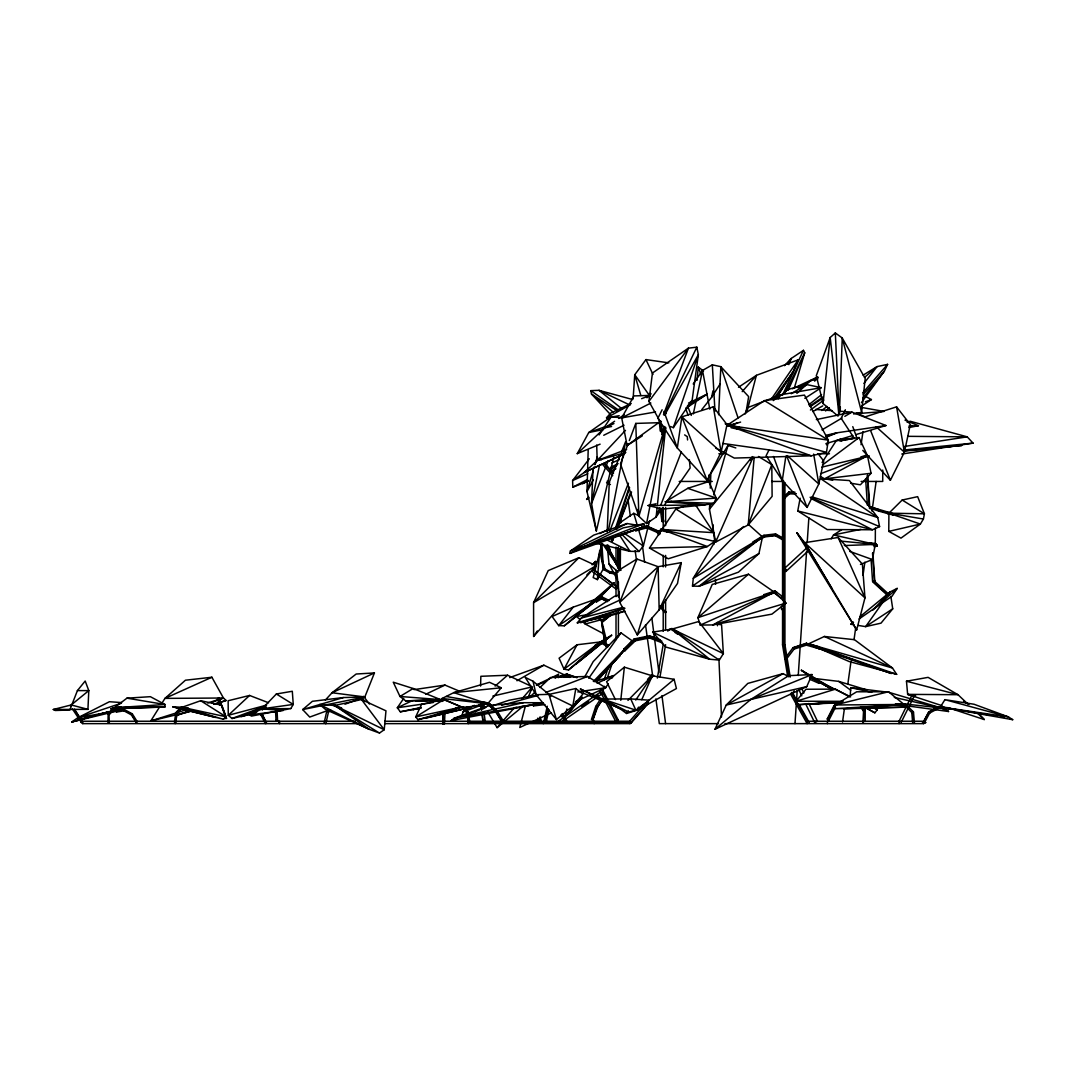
<?xml version="1.0" encoding="UTF-8"?>
<svg xmlns="http://www.w3.org/2000/svg" width="1066" height="1066" viewBox="0 0 1066 1066"><rect width="100%" height="100%" fill="white"/><g stroke="black" fill="none" stroke-linecap="round" stroke-linejoin="round"><path stroke-width="1.5" d="M863.7 709.69L863.3 723.281L863.7 709.69L865.219 710.249L865.179 721.442M860.449 564.434L872.361 559.543L875.293 544.406L875.373 528.03M617.907 567.872L618.093 547.911M619.119 591.79L619.093 595.068L614.549 596.28L581.41 617.987L577.306 622.824L610.418 615.668L624.703 611.338M619.333 568.778L619.506 549.057M620.279 569.497L620.465 547.884M620.692 522.94L620.745 517.956M888.764 531.388L888.911 513.186L902.182 500.034L917.653 496.663L924.422 513.812L923.409 519.035L920.371 524.059L900.983 538.13L888.764 531.388L920.371 524.059L888.911 513.186L924.422 513.812L902.182 500.034M597.413 579.624L599.665 550.482L603.489 568.498L601.877 543.807L593.162 577.559L597.413 579.624L603.489 568.498L600.997 550.549L601.077 544.166M838.622 414.621L838.715 406.892L840.314 407.012L840.261 411.649M533.493 705.905L533.52 704.026L533.493 705.905L544.966 704.586M107.999 722.708L108.146 714.127L112.863 708.21L121.018 706.918L120.938 708.224L120.231 707.398L112.863 708.21L113.849 709.01L119.525 708.384M109.332 722.761L108.932 713.647L113.649 707.731L113.849 709.01L109.465 714.5L108.146 714.127L108.932 713.647M875.093 544.406L876.172 545.072L876.212 543.713L875.093 544.406L877.038 546.152L876.172 545.072L870.136 544.14L870.162 542.767L876.212 543.713L877.038 546.152L873.907 546.658M480.566 686.051L480.859 676.297L507.589 675.231L531.015 686.131M588.192 449.892L586.993 491.586L596.36 531.001L613.683 457.327M164.924 707.011L165.017 704.519L150.373 696.684L126.947 698.163L114.355 707.731L110.851 708.77L164.924 707.011L114.355 707.731L165.017 704.519L126.947 698.163M839.408 413.875L842.247 338.002L835.318 332.938L830.187 337.522L816.303 375.672L823.032 403.508L838.036 416.113M709.663 504.325L709.476 509.175L715.632 542.101L748.212 524.925L772.117 496.37L771.797 464.643L758.472 456.488M710.276 488.161L710.835 473.61L728.025 445.388L735.807 447.933M607.18 531.787L609.286 482.232L620.172 455.249M444.962 712.741L444.482 723.734L442.856 724.134L442.843 713.98M442.856 724.134L443.323 713.54M467.801 716.592L468.201 723.627L469.466 722.588L631.472 722.588L648.581 703.054M53.3 709.49L87.932 709.343L88.798 690.621L85.187 681.027L77.418 690.595L69.823 710.009L55.299 710.489L53.3 709.49L71.195 704.959L88.798 690.621L77.418 690.595M718.604 414.727L720.843 366.691L712.328 364.825L702.534 370.435L693.206 383.973M116.514 712.048L116.594 710.769L124.309 709.543L132.317 713.834L137.354 721.909L136.621 722.255L131.584 714.193L123.576 709.903L115.861 711.129L116.514 712.048L123.949 710.862L131.385 714.846L136.221 722.615M441.897 701.495L442.084 698.47L453.823 692.62L489.521 682.307L501.273 687.77L487.695 703.747L466.362 707.291M600.997 550.549L601.371 544.646M827.363 723.627L827.522 721.242M794.983 723.627L796.329 703.72M796.555 700.402L797.221 690.448M798.234 675.524L806.616 551.109M807.175 542.821L808.854 517.929M850.162 696.578L850.761 687.663L888.937 692.34L941.078 707.917L903.009 703.8M633.111 398.697L634.75 374.752L645.943 359.588L668.822 362.866M899.064 723.627L899.224 721.242M602.903 565.74L602.996 564.487L604.089 565.14L604.915 568.884L603.769 569.63L602.903 565.74L604.089 565.14M614.722 572.655L610.152 571.842L610.045 573.095L616.148 574.188M724.933 723.627L923.542 723.627L923.716 721.242L928.699 711.928L938.493 706.758L949.126 707.837L949.02 709.25L938.786 708.197L929.685 713.007L924.888 721.975L923.716 721.242L807.548 721.242L791.452 692.46L792.851 693.286L796.742 700.269M635.829 530.815L635.949 529.282L635.056 529.282L635.829 530.815L646.729 527.883L657.189 532.44L658.775 535.065M754.182 457.341L748.212 524.925L771.797 464.643M697.044 380.322L698.257 367.09L703.52 370.981M834.705 708.69L835.051 704.972L856.691 691.794L888.498 691.767L907.326 707.104L834.705 708.69L904.448 704.466L835.051 704.972L888.498 691.767M748.119 524.099L762.483 536.971L758.925 553.6L738.458 572.162L698.95 586.273L692.487 586.087L693.286 578.318L716.205 539.449M657.162 507.283L656.123 517.063L646.569 523.539L638.88 516.304L620.492 463.897L628.14 443.656M657.509 504.018L665.664 427.359M861.634 412.275L865.192 378.457L842.247 338.002L861.634 412.275L853.653 414.021M620.772 700.295L624.356 667.183L652.245 675.804L674.112 679.308L676.43 688.543L637.188 710.143L626.555 713.5L619.879 708.57M823.032 403.508L830.187 337.522L838.915 413.914M72.355 708.863L81.296 722.282L82.522 721.975L74.553 709.17M465.176 709.863L467.148 711.928L468.267 721.975L469.653 721.575L468.36 712.261L464.403 708.117M660.6 422.389L648.901 401.402L652.432 373.033L688.423 348.156L696.831 347.17L698.337 354.645L692.167 400.056L673.326 427.666L670.501 426.493M807.722 547.045L783.87 568.991L785.922 571.456L786.202 569.364M842.54 721.988L844.379 708.81M847.83 684.092L851.054 661.027M854.039 639.6L855.652 628.074M863.02 575.347L864.859 562.168M871.988 511.094L876.132 481.446M175.783 722.601L177.049 712.461L179.914 709.263M785.855 456.181L782.297 480.513L807.135 507.416L818.808 483.991L823.725 461.005L818.008 453.61M861.062 444.722L862.98 431.61M826.47 452.357L828.309 440.151L804.47 395.1L764.455 400.616L727.185 425.174L811.226 455.808L826.47 452.357L736.793 427.799M664.957 612.67L666.023 611.631M745.973 412.609L748.652 396.619L720.843 366.691L738.058 417.845M607.234 645.769L607.807 646.795L601.411 643.144L600.358 641.839L607.234 645.769L608.753 645.356L601.877 641.426L595.121 645.223L596.374 646.409L596.64 644.81M575.827 688.529L572.815 706.038L556.425 719.55L536.118 694.699L525.192 677.363L533.04 681.227L548.977 694.379L572.815 706.038L582.889 694.099L575.827 688.529L548.977 694.379L536.118 694.699L533.04 681.227M949.02 709.25L949.206 708.17M569.95 553.414L623.17 527.897L643.771 523.806L644.97 526.524L569.95 553.414L570.377 550.989L593.615 535.172L627.114 523.539L638.481 525.445M657.362 678.083L663.212 644.504M659.961 677.097L665.61 644.703M585.767 620.932L585.221 624.023L603.289 633.59L606.194 646.982L605.994 638.507L601.357 619.692L597 618.213M681.254 562.635L677.523 583.422L659.161 609.845L637.281 634.896L619.772 602.37L616.748 571.456L636.882 559.024L658.135 566.699L681.254 562.635L659.161 609.845L658.135 566.699L619.772 602.37L636.882 559.024M807.548 721.242L807.109 723.627L790.532 693.979M811.999 496.863L877.758 517.543L820.7 478.674L849.402 480.553L877.758 517.543L879.583 526.631L872.468 529.749L827.229 529.575L797.754 510.96L800.14 498.195M481.432 710.089L481.326 705.292L483.151 705.799L483.538 708.77M608.459 530.335L625.609 441.764L621.371 452.25M646.569 523.539L665.237 427.359M599.598 464.816L591.563 503.445L596.36 531.001M693.313 413.928L702.534 370.435L709.796 409.144M701.881 409.491L711.595 397.298L712.967 390.849M547.244 706.212L543.873 721.535L545.059 722.588L546.232 721.962L548.923 709.703M543.26 723.627L545.059 722.588L548.084 708.81M324.104 722.935L326.849 710.929L328.421 712.208L325.783 723.787M649.461 637.934L649.58 635.789L634.297 638.934L623.65 649.194L623.863 649.954L625.009 650.726L635.269 640.839L649.461 637.934L662.612 643.011M878.85 510.348L878.677 511.08L893.042 515.051L893.455 513.732L870.349 506.856L869.936 508.162L878.677 511.08L879.09 509.775L870.349 506.856M468.267 721.975L469.653 721.575M649.527 520.968L643.384 545.912L639.04 551.468L630.033 551.335L595.747 543.247M665.677 428.186L663.398 435.141L661.946 434.235L663.905 426.307M660.001 530.322L666.943 531.921L667.916 530.335L660.973 528.736L659.308 533.107L660.28 531.508M747.279 410.41L756.38 375.339L798.247 359.815L792.731 372.447L776.648 397.591M856.664 629.913L864.966 597.879L862.381 564.074L838.143 537.477L804.643 542.687L796.928 532.867L856.664 629.913L804.643 542.687L864.966 597.879L838.143 537.477M525.445 705.825L519.782 727.478L528.829 723.294M818.928 648.688L819.421 646.942L806.362 643.264L793.131 647.555L784.976 658.495L786.362 659.241L794.063 649.114L806.349 645.143L818.928 648.688L819.421 646.942M605.994 638.507L604.795 642.958L601.357 619.692L585.221 624.023L582.729 621.864M582.209 697.297L564.74 716.885L566.899 708.957M664.798 427.239L638.88 516.304L635.789 423.415L659.787 422.669M710.862 504.391L709.476 509.175L752.369 456.608M713.647 494.824L728.025 445.388M593.069 471.065L586.993 491.586L593.296 479.873M594.935 464.749L597.266 456.861M794.357 387.877L804.723 352.779L803.458 350.328L791.212 358.482L784.523 365.665M637.281 634.896L658.135 566.699M461.738 716.046L463.084 711.875L469.24 706.651M612.19 541.301L613.936 536.691L612.19 541.301L613.216 538.143M616.295 528.656L629.62 487.588M688.17 415.127L685.798 409.091L686.211 407.852L688.316 407.852L691.274 415.394M601.837 700.589L597.706 706.878L592.749 720.19L591.497 719.27L595.747 706.438L599.865 700.149M592.749 720.19L596.84 707.824L602.663 699.336M611.364 540.369L612.417 537.237M615.575 527.843L629.246 487.162M604.062 680.095L608.739 666.17M602.943 690.915L604.489 686.317M607.074 678.642L612.737 661.773M673.326 427.666L698.337 354.645L664.624 415.18M642.132 527.377L647.275 526.231L658.535 531.148L657.189 532.44L658.535 531.148L660.187 533.866M631.538 492.012L617.067 528.976M484.124 713.234L485.11 720.683L482.911 721.229L482.498 714.22M784.976 658.495L786.362 659.241M792.971 647.995L794.063 649.114L792.971 647.995L806.202 643.704L819.261 647.395M179.621 708.477L175.797 712.728L177.103 713.514L181.54 708.557L187.536 709.503L188.042 708.117L180.567 707.411M594.122 466.935L592.976 470.053L591.563 503.445L608.206 460.659M595.281 463.83L597.573 457.607M745.134 413.968L747.439 407.718L780.978 394.753L821.286 387.664L804.843 398.364M663.505 414.647L688.423 348.156L648.901 401.402M629.313 440.551L635.789 423.415M617.401 527.47L630.699 492.132M659.721 507.789L656.123 517.063L662.732 507.523M660.92 504.698L681.281 452.117M788.84 364.612L791.212 358.482L787.721 364.106M609.885 530.721L628.42 483.204M344.944 704.226L364.839 696.964L374.433 672.939L356.177 674.018L332.059 692.753L325.357 700.042M528.296 697.084L532.48 686.81L521.754 699.189M663.305 507.749L662.146 510.534L663.585 521.607L661.933 521.447L660.44 509.961L662.146 510.534L661.946 509.321L663.585 521.607M675.058 632.511L677.536 633.964L678.282 632.191L671.86 628.434L667.676 631.072M616.028 589.018L616.894 587.02L592.763 569.204L591.883 571.203L616.028 589.018L617.72 587.313L593.575 569.497M638.507 707.158L637.188 710.143L674.112 679.308M641.772 699.696L652.245 675.804L627.967 700.389M714.966 729.277L806.749 686.637L812.065 674.551L788.693 675.671L750.85 699.416L714.966 729.277L726.252 705.039L747.799 683.413L783.11 673.632L788.68 676.697M715.632 542.101L753.129 457.074M788.147 390.343L804.723 352.779L785.056 392.888M656.003 503.805L648.061 505.537L662.772 509.028L704.959 504.884L713.887 503.285L716.205 498.075L708.797 481.579L687.757 488.335L666.93 500.9M660.76 421.217L659.534 423.935L660.227 431.05M782.417 395.273L803.458 350.328M761.83 538.49L764.389 536.944L763.922 535.279L753.276 541.728L754.128 543.154L753.276 541.728M863.14 375.125L877.091 366.597L887.592 364.359L884.407 371.075L861.461 402.575M664.158 415.007L696.831 347.17M866.791 455.022L861.248 456.821L860.702 457.954L868.777 455.995L821.686 467.161M278.892 722.588L279.545 721.242L279.612 723.627M898.918 721.535L911.79 695.485L913.935 696.551L901.063 722.588M662.106 409.784L657.882 418.285L677.31 448.013L707.118 480.286L721.122 452.171L727.025 424.588L713.314 406.852L681.867 416.859L677.31 448.013L663.931 411.409M768.852 450.238L766.108 455.755L782.297 480.513L773.516 456.488M845.378 409.784L841.154 418.285L854.399 438.552M862.794 450.398L890.39 480.286L904.394 452.171L910.297 424.588L896.586 406.852L865.139 416.859L856.344 412.928M837.156 704.586L833.972 705.692L835.517 707.144L829.028 719.936L827.776 719.43L827.229 718.977L833.972 705.692L837.956 703.36M827.776 719.43L834.505 706.145M577.052 644.77L564.034 669.182L568.551 669.954L611.657 635.203L600.358 641.945L564.034 669.182L559.09 658.202L577.052 644.77L600.358 641.945L568.551 669.954M923.796 721.575L928.779 712.261L938.493 706.758L938.786 708.197L938.573 707.091M600.118 444.162L577.266 453.65L588.752 432.543L611.138 416.819M584.435 677.39L593.202 661.613L620.945 632.831L632.431 640.986L596.813 681.374M290.805 708.584L293.257 704.426L292.311 691.261L276.361 693.993L262.036 708.837L249.711 714.966L251.443 716.086L290.805 708.584L262.036 708.837L293.257 704.426L276.361 693.993M831.174 538.823L833.545 534.932L841.767 529.642M944.929 699.656L940.372 706.958L1012.7 719.683L1008.463 716.925L974.058 704.253L944.929 699.656L1008.463 716.925L940.372 706.958L945.262 707.757M652.619 632.138L709.69 659.228L672.273 629.007L723.361 653.631L698.75 621.518L672.273 629.007L652.619 632.138L665.784 647.049L709.69 659.228L719.323 660.094L723.361 653.631L721.589 624.796L716.698 624.09M914.441 722.881L913.482 712.008L912.536 711.342L911.776 712.541L912.709 723.014M191.64 711.089L150.786 720.936L159.647 706.838M161.419 704.013L164.964 698.377L185.431 680.215L211.894 677.243L223.447 698.017L226.112 700.482L215.865 703.866M711.595 397.298L720.07 384.053M822.086 462.484L836.33 440.604L859.063 437.553L867.497 455.795L871.055 473.277L860.382 484.803L850.628 483.178M695.112 504.218L713.62 532.667L714.793 541.408L707.358 546.525L668.262 558.771L649.487 548.057L675.844 508.988L685.038 505.924M575.507 701.681L605.635 687.73L608.273 683.692M611.804 678.296L613.563 675.604L594.601 681.68M776.474 397.032L792.731 372.447L774.262 397.858M859.689 616.947L890.203 591.87L897.186 588.405L892.002 596.227L859.009 618.986M599.119 434.928L611.364 416.686L622.704 417.992M533.613 636.455L596.121 565.673L578.918 557.705L548.217 570.603L533.586 602.69L533.613 636.455L537.277 630.979M403.694 698.39L397.325 707.784L400.35 711.795L420.857 708.17M626.555 713.5L628.394 710.809M635.736 700.042L652.245 675.804M771.078 399.457L798.247 359.815M456.821 708.17L456.075 709.25L455.608 707.837L463.404 707.091L455.608 707.837M664.624 504.804L690.128 468.014L689.382 459.766M778.193 398.777L780.978 394.753L773.263 400.589M883.581 601.224L865.632 626.621L858.21 625.436M888.311 594.548L890.203 591.87L872.708 610.178L897.186 588.405M588.712 678.243L620.945 632.831M588.552 496.783L586.606 499.488L589.045 497.809M794.197 690.901L792.278 693.473L792.131 692.66M589.298 458.793L572.602 480.566L572.802 487.189L588.605 480.966M573.215 607.14L558.704 625.635L552.095 616.508L573.215 607.14L596.667 598.892M863.873 383.44L877.091 366.597L864.526 377.417M826.403 444.349L828.442 441.777M863.034 398.071L884.407 371.075L863.233 394.553M806.083 704.773L814.664 722.588L815.743 721.242M866.498 708.277L874.866 712.808L877.371 709.716L875.839 706.891M892.722 608.819L881.022 623.144L865.632 626.621L892.722 608.819L890.883 596.494M226.512 718.391L225.619 717.138L224.446 718.564L226.512 718.391L218.677 697.697L217.504 699.123L219.636 705.106M564.74 716.885L580.33 698.51M619.199 415.7L606.514 417.832L610.498 413.195L631.245 403.508M805.776 385.519L809.92 380.722L817.862 378.883M487.788 711.915L497.089 727.652L514.252 707.851M742.216 391.635L756.38 375.339L738.511 387.238M862.647 392.941L887.592 364.359M643.904 704.972L629.646 721.242L545.059 721.242M648.381 702.627L629.979 723.627L384.706 723.627M555.386 677.856L558.491 674.352L536.811 684.732M826.683 444.855L828.815 442.457M596.4 681.387L632.431 640.986L593.349 681.52M580.903 698.59L567.752 713.287L582.276 697.337M596.254 681.427L632.431 640.986M593.402 563.887L595.628 561.436L596.121 565.673L592.656 569.111M597.706 706.878L596.84 707.824L595.747 706.438M814.651 381.148L817.995 377.524M624.596 453.743L584.275 472.451L597.213 460.539L625.476 430.358M818.861 683.293L820.127 681.947L809.574 677.443L809.987 679.362L818.861 683.293L818.795 681.52M599.798 597.799L614.203 582.662L571.802 619.506L599.798 597.799L564.3 625.795L558.704 625.635L595.694 600.584M647.995 395.779L650.26 393.407M743.495 526.551L693.286 578.318L762.483 536.971L698.95 586.273L758.925 553.6M596.041 680.028L620.279 655.603M578.918 557.705L533.586 602.69L596.121 565.673M586.873 574.854L590.351 571.416M620.119 569.484L607.234 546.072L608.326 545.286L609.832 549.323L608.913 550.229L607.007 544.873L619.453 570.843M661.28 431.917L660.587 424.801L661.293 424.095L662.053 431.81M614.203 582.662L605.435 591.31L564.3 625.795M604.369 699.483L599.878 690.781L601.171 689.529L602.463 689.529L607.713 699.682M605.874 702.387L615.615 721.242L618.2 719.99L609.965 704.026M871.109 559.743L872.561 581.197L874.44 581.17L888.258 593.749L887.045 594.921L873.227 582.342L874.786 580.97L872.881 552.868M623.863 649.954L634.51 639.693L649.78 636.562L661.933 641.252M223.38 719.23L225.952 716.752L221.848 705.226L200.674 700.722L182.073 707.278L172.705 706.785L223.38 719.23L182.073 707.278L225.952 716.752L200.674 700.722M592.056 564.847L595.628 561.436M530.575 696.325L535.279 691.887M539.969 687.463L550.549 677.496L587.553 676.47L605.635 687.73L602.503 688.716M268.499 702.734L249.577 695.458L228.257 715.313L232.002 718.497L253.601 713.487M577.266 453.65L605.048 427.719L614.616 421.257M328.421 712.208L330.673 710.116M785.922 571.456L808.588 550.602M596.693 645.276L575.986 664.131L611.657 635.203M554.8 677.696L558.491 674.352M796.888 393.341L806.602 384.546L821.286 387.664M502.885 722.935L504.085 722.255L497.595 711.622L489.707 703.707L483.644 701.748L482.218 702.641L489.321 705.359L496.649 712.701L501.326 720.376M781.724 394.833L787.774 389.49L806.602 384.546L791.199 393.727M784.07 496.356L789.053 491.999L794.943 492.132M495.13 686.064L507.589 675.231M648.355 396.059L650.846 393.914M825.55 410.97L829.321 407.718M748.465 574.214L697.897 617.68L700.282 625.089L712.821 624.916L771.904 614.136L786.015 603.09L774.183 592.07L748.465 574.214L712.248 584.435L697.897 617.68L774.183 592.07L712.821 624.916L786.015 603.09M648.261 396.019L650.806 393.887M646.955 397.751L649.434 395.673L641.612 398.671M363.533 700.375L361.574 697.817L363.573 696.351L369.436 704.04M497.089 727.652L522.753 706.531M870.162 542.767L869.27 543.5L870.136 544.14M853.759 624.729L850.788 624.263L853.333 622.171M750.237 460.192L752.236 458.553M624.356 667.183L606.594 681.694L615.442 699.616M537.93 703.8L542.781 702.987L451.251 720.589L454.196 718.204L490.04 705.319L523.339 702.694L542.781 702.721M81.296 722.282L82.602 721.242L355.098 721.242M611.138 615.042L602.45 621.958L601.411 620.625L607.62 615.695M602.45 621.958L609.539 615.495M266.194 707.757L261.037 709.463L266.194 707.757L266.353 709.236L265.061 708.65M264.608 722.228L261.13 715.246L262.263 714.353L266.433 722.735L265.301 723.627M808.668 404.84L821.566 394.647M821.726 410.503L827.003 406.479M822.446 465.003L859.063 437.553M810.413 410.01L823.791 400.11M650.407 395.406L633.924 395.912L621.705 417.872L627.101 445.481L660.627 421.243M764.389 596.853L764.002 594.601L774.889 590.977L776.594 592.136L774.862 593.376L781.338 598.159L783.577 597.293L783.79 609.112L781.551 609.539L781.498 606.288M692.487 586.087L762.483 536.971M379.469 733.062L384.226 729.73L385.972 710.822L361.494 699.536L334.777 705.465L319.707 704.559L325.463 709.383L369.169 729.277L379.469 733.062L334.777 705.465L384.226 729.73L361.494 699.536M587.539 470.226L572.602 480.566L587.712 473.784M809.6 406.226L823.085 396.898M561.729 721.775L601.917 693.979L599.891 692.46L558.291 721.242L558.611 722.588M581.836 706.518L588.672 701.801M595.508 697.071L598.239 695.179M619.346 523.126L633.764 513.306L639.493 516.091M618.72 418.485L624.196 414.794M686.584 407.812L707.278 394.034L688.516 403.068M810.227 406.546L822.699 398.324M861.794 405.866L871.428 399.577L864.553 395.832M565.513 722.948L567.245 721.975L562.515 713.58M597.946 643.971L601.877 641.426M596.374 646.409L601.411 643.144M850.788 624.263L853.533 622.504M609.286 600.504L601.81 596.867L594.908 600.918L596.574 601.85L601.73 598.892L607.287 601.597M600.278 597.853L601.81 596.867L601.73 598.892L600.278 597.853L607.74 601.49M627.101 445.481L642.318 435.847M837.729 440.684L840.541 438.912M443.709 699.656L415.7 716.925L417.939 719.683L470.479 707.384L461.858 706.958L415.7 716.925L421.603 704.253L443.709 699.656L461.858 706.958L425.92 718.138L470.479 707.384M120.231 707.398L121.018 706.918M413.142 688.503L399.99 696.471L393.261 682.2L413.142 688.503L440.644 699.629L405.706 700.922L399.99 696.471L440.644 699.629L405.706 700.922M753.982 542.874L764.628 536.425L776.221 535.065L784.003 539.356L782.644 539.796L775.155 535.678L764.389 536.944M821.993 429.878L841.967 418.045M844.818 416.353L851.947 412.129L885.979 425.521L855.958 434.582M660.667 421.403L657.842 423.069L660.707 421.523M687.503 405.64L707.278 394.034M474.423 705.319L463.084 711.875L484.91 703.906M516.943 680.748L543.873 665.184L564.434 674.911L561.369 676.177M812.825 411.556L822.725 405.88M540.808 719.95L538.077 719.95L538.543 721.242L540.808 719.95L540.076 716.818M775.155 535.678L776.221 535.065L775.515 533.919L763.922 535.279M594.135 723.627L595.987 722.588L594.295 721.242M783.11 673.632L726.252 705.039L806.749 686.637M606.514 417.832L628.98 405.573M798.034 387.811L817.702 377.084M840.514 440.391L841.634 439.778M686.491 407.612L689.356 406.066M588.312 480.566L582.529 483.671L588.419 480.659M609.979 468.88L617.187 464.989M869.043 455.915L867.378 455.795L824.604 478.807L820.38 476.449M875.892 545.406L877.065 544.779L873.947 545.286M572.802 487.189L587.406 479.58M610.778 467.414L618.093 463.617M610.485 469.373L616.375 466.362M650.86 403.041L621.705 417.872L655.523 411.969M603.742 435.261L624.05 425.227M685.798 409.091L688.316 407.852M115.861 711.129L116.594 710.769M627.114 523.539L570.377 550.989L589.032 544.873M599.878 690.781L602.463 689.529M615.615 721.242L618.2 719.99M451.251 720.589L458.647 717.032L475.942 711.275M814.664 722.588L817.462 721.242L808.881 703.427M599.732 533.586L608.353 529.456M923.542 723.627L925.714 722.588L923.716 721.242L924.888 721.975M412.209 700.695L397.325 707.784L433.356 702.507M425.614 694.312L444.975 685.092L459.539 691.221M584.275 472.451L624.516 453.65M792.424 388.757L817.622 377.004M374.433 672.939L332.059 692.753L364.839 696.964L324.997 705.039M619.999 599.998L581.41 617.987L622.877 607.38M597.12 683.266L613.563 675.604M814.051 646.902L891.376 673.512L808.588 643.824L824.404 636.469L854.439 639.68L892.469 668.009L896.653 674.352L849.162 661.533L808.588 643.824L892.469 668.009L824.404 636.469M613.949 423.588L605.048 427.719L611.578 426.52M531.841 721.895L551.415 712.834M211.894 677.243L164.964 698.377L223.447 698.017L211.255 702.547M611.897 462.937L619.453 459.553M609.845 471.492L615.921 468.774M700.282 625.089L774.183 592.07M671.54 501.34L666.796 502.219M661.933 521.447L663.438 520.808M263.848 707.064L241.169 716.712L256.733 712.288M826.35 437.193L836.903 432.823L885.979 425.521M475.143 711.728L479.767 709.823M482.845 708.544L485.923 707.278M558.278 677.443L564.434 674.911L558.198 677.19M750.85 699.416L812.065 674.551M643.771 523.806L577.852 549.11L644.97 526.524L641.719 525.978M820.607 473.717L867.497 455.795M545.672 692.514L587.553 676.47M596.693 445.042L597.213 460.539L626.648 449.319M726.932 426.213L740.603 422.096M189.935 710.462L177.756 714.98L191.787 710.769M232.002 718.497L265.341 706.105M865.419 401.762L871.428 399.577M328.101 710.369L309.726 717.072L302.677 709.57L312.418 701.295L343.412 697.55L364.839 696.964M536.371 685.145L544.166 682.307M509.695 677.603L543.873 665.184M787.601 675.991L782.551 644.903L783.643 644.504L784.936 644.703L790.212 677.097M605.648 426.56L588.752 432.543L603.156 429.571M729.904 425.561L737.605 422.869M825.977 436.54L836.903 432.823L825.71 435.381M121.431 703.2L77.698 717.818L71.742 721.975L122.683 709.716L108.839 711.688L71.742 721.975L108.839 711.688M776.594 592.136L765.721 595.761L764.002 594.601M491.666 706.038L508.962 700.282L538.197 694.819M615.442 536.211L635.642 529.575M638.747 528.563L644.97 526.524M907.153 422.283L910.271 421.27L967.195 436.847L973.071 443.123L901.783 454.036M624.716 608.42L580.557 622.704L624.756 610.978M555.706 677.523L566.539 674.018L577.212 677.576M558.184 677.536L567.472 674.538L576.613 677.576M563.861 677.336L566.846 676.364L569.99 677.416M893.455 513.732L892.375 514.079L893.042 515.051M150.786 720.936L187.123 709.476M207.643 703L223.447 698.017M577.306 622.824L624.689 608.126M275.574 711.102L276.054 721.122L277.573 720.656L277.027 709.956M849.402 696.751L835.464 689.142L796.129 701.255L798.581 704.653L841.327 702.241M825.937 443.629L852.8 435.528M213.64 704.226L226.112 700.482M343.412 697.55L302.677 709.57L321.812 705.692M417.939 719.683L461.858 706.958M597.213 460.539L625.809 452.464M458.647 717.032L468.201 714.433M501.673 705.319L538.317 695.338M637.361 528.896L647.275 526.231L646.729 527.883L646.369 526.231L657.629 531.148M266.607 705.132L228.257 715.313L228.151 700.735L249.577 695.458M628.753 712.048L635.842 710.169L649.394 700.202L630.739 698.91L602.61 699.056L580.424 688.996L584.141 693.526L628.753 712.048L602.61 699.056L635.842 710.169L630.739 698.91M670.101 628.887L676.524 632.644L678.282 632.191M492.865 696.085L530.895 687.184M523.339 702.694L454.196 718.204L542.767 703M912.096 425.481L908.898 426.187L918.452 425.707L904.994 420.124M420.923 707.877L412.835 709.623L419.324 708.344M182.126 707.651L188.042 708.117M839.542 440.884L854.053 437.806M816.343 419.591L851.947 412.129L838.742 411.156M400.35 711.795L421.23 707.451M860.902 529.349L833.545 534.932L875.293 544.406L844.339 545.552M841.154 440.644L854.039 438.153M908.792 427.573L918.452 425.707M840.847 440.751L843.859 440.191M846.884 439.645L854.426 438.259M122.683 709.716L77.698 717.818L109.425 701.721L121.484 702.574M942.024 705.679L907.646 694.379L906.473 681.227L928.1 677.363L958.001 694.699L967.542 703.733M586.846 614.749L576.506 616.481L580.237 619.719M513.652 707.851L516.89 707.304M520.128 706.771L523.366 706.225M526.604 705.692L533.08 704.613M903.728 446.574L967.195 436.847L907.859 436.327M577.799 691.954L605.635 687.73M414.034 689.622L444.975 685.092M249.711 714.966L283.09 710.542L262.036 708.837M871.055 473.277L824.604 478.807L832.733 480.18M532.907 704.413L543.513 703.2M501.273 687.77L453.823 692.62L487.695 703.747L442.084 698.47L461.578 707.158M904.208 449.999L973.071 443.123M904.261 451.131L961.825 445.468L904.328 450.638M872.561 581.197L874.786 580.97M110.851 708.77L122.35 707.691L157.968 707.224L114.355 707.731M858.077 413.581L884.074 411.449L861.195 407.372M665.077 501.806L716.205 498.075L687.757 488.335M904.448 704.466L843.592 708.85L907.326 707.104M842.047 701.814L798.581 704.653M840.314 407.012L838.715 406.892M442.257 699.602L415.9 701.082L443.443 700.868M839.981 702.321L809.254 704.04L840.781 702.787M610.472 414.554L591.47 393.98L590.844 390.636L598.999 390.343L632.658 399.55M649.487 548.057L707.358 546.525L661.626 529.469L713.62 532.667L675.844 508.988M648.061 505.537L704.959 504.884L665.544 501.74L713.887 503.285M873.227 582.342L874.44 581.17L872.534 553.121M835.464 689.142L805.963 689.249L796.129 701.255L843.179 701.308M718.857 453.756L723.801 453.756M817.822 453.756L829.481 453.756M679.202 481.446L712.261 481.446M771.624 481.446L783.377 481.446M861.101 481.446L882.728 481.446L882.728 470.039M384.706 721.242L543.487 721.242L545.059 722.588M922.423 722.588L925.714 722.588M82.708 723.627L82.602 721.242L81.296 722.588L82.708 723.627L358.403 723.627M718.484 723.627L659.321 723.627L655.87 698.923M795.689 493.531L788.347 493.385L783.35 497.729L784.936 497.849L789.746 493.651L796.115 493.785M666.943 531.921L668.502 531.974M905.527 704.306L895.347 704L906.473 704.972L913.482 712.008L911.776 712.541L905.287 706.012L906.473 704.972L905.527 704.306L909.032 707.824M815.637 409.464L832.146 410.676M661.293 424.095L659.534 423.935L660.587 424.801M840.008 541.035L875.293 544.406M261.13 715.246L262.556 715.393L266.58 723.468M725.16 423.775L731.582 424.468M866.671 689.875L838.715 681.387L812.065 678.176L832.12 689.262L801.352 670.248L808.055 675.204M661.946 434.235L664.118 434.528M909.151 706.132L948.54 711.502L944.849 709.57M722.788 443.443L811.226 455.808L734.301 458.074L715.766 448.12M436.101 699.149L438.153 699.469L436.833 701.082L436.101 699.149L440.604 699.896M442.43 723.401L444.482 723.734M948.513 708.29L990.807 715.206M994.058 715.739L997.31 716.272M1000.561 716.805L1003.812 717.338M888.911 513.186L923.409 519.035M446.241 696.498L487.695 703.747M613.683 572.629L610.152 571.842M915.641 695.832L907.646 694.379L958.001 694.699L906.473 681.227M172.705 706.785L215.425 717.445L182.073 707.278M608.579 549.07L609.832 549.323M725.879 424.415L739.391 427.413L737.059 429.025L731.049 427.693M591.497 719.27L593.469 719.71M661.626 529.469L714.793 541.408M850.761 687.663L871.735 692.367M894.307 697.43L941.078 707.917M601.904 699.176L606.274 700.175L604.315 699.736L604.915 701.641L601.437 700.828M889.764 513.452L880.236 510.761M277.573 720.656L276.027 720.283L276.054 721.122M797.754 510.96L872.468 529.749L811.239 498.608M930.578 705.852L935.335 707.091M71.195 704.959L87.932 709.343M733.595 426.933L727.185 425.174L828.309 440.151L764.455 400.616M467.148 711.928L468.36 712.261L467.015 713.007L462.417 708.197M483.284 720.163L485.11 720.683M482.218 702.641L489.321 705.359L489.707 703.707L488.295 704.599L496.17 712.514L501.846 721.815M949.846 708.25L984.238 719.55L977.935 712.794M600.145 459.353L601.49 459.806M808.588 643.824L896.653 674.352M849.682 551.375L872.361 559.543M616.894 587.02L617.72 587.313M649.58 635.789L660.2 639.893M1010.035 718.657L1012.7 719.683M810.093 497.249L879.583 526.631M607.074 481.259L609.659 482.485M606.554 482.711L610.432 484.55M630.126 405.16L598.999 390.343L621.998 408.878M942.571 708.637L948.54 711.502M815.037 679.602L812.065 678.176L832.053 689.196M818.008 681.041L850.655 696.818M872.921 707.571L877.371 709.716L874.706 707.771M604.915 568.884L603.862 568.365L602.996 564.487M606.954 539.942L630.033 551.335L619.413 534.905M580.424 688.996L619.772 708.584L602.61 699.056M319.707 704.559L369.169 729.277L334.777 705.465M827.229 718.977L829.028 719.936M775.515 533.919L783.297 538.197M912.789 695.911L913.935 696.551M864.886 707.291L874.866 712.808M801.352 670.248L833.932 689.262M963.571 701.268L968.954 704.453M624.743 533.68L643.384 545.912L638.347 528.829M617.76 411.236L591.47 393.98L613.03 412.036M672.273 629.007L719.323 660.094M684.638 434.888L687.277 436.66L687.57 439.965M781.858 596.134L783.577 597.293L774.889 590.977M590.844 390.636L617.64 409.424M838.715 681.387L850.708 690.182M601.917 693.979L599.891 692.46M549.603 695.485L550.776 696.551M607.567 549.31L609.032 563.941L618.173 572.136M876.172 426.786L904.394 452.171L896.586 406.852M787.294 455.648L818.808 483.991L813.651 454.089M875.293 583.382L886.805 593.855M977.082 712.768L984.238 719.55M622.038 534.572L639.04 551.468M481.139 703.613L483.151 705.799M478.887 704.586L481.019 706.905M604.782 463.43L613.55 473.117M604.529 464.19L612.217 472.664M602.85 464.776L612.723 475.676M623.65 649.194L625.009 650.726M661.28 606.128L663.172 608.326M660.2 605.781L665.904 612.39M659.614 606.474L663.878 611.431M468.307 721.242L469.466 722.588M601.411 620.625L602.09 621.425M676.524 632.644L677.536 633.964M361.96 697.684L364.892 701.521M796.928 532.867L808.401 548.763L831.813 588.312M650.087 396.379L634.75 374.752L640.826 395.499M602.517 543.647L617.64 565.953L605.861 545.925M74.473 709.903L82.522 721.975M186.79 708.384L187.536 709.503M863.66 707.864L865.219 710.249L863.34 710.969L860.808 707.064M483.564 704.773L485.257 707.624M607.234 546.072L620.958 570.403M561.915 713.967L566.632 722.362M560.969 714.873L564.767 721.602M799.087 704.453L809.227 722.588M609.032 563.941L616.574 578.305M601.171 689.529L606.421 699.682M607.913 702.587L616.908 719.99M801.739 688.569L803.884 693.02M798.927 689.915L801.792 695.858M645.943 359.588L652.992 374.433M861.248 456.821L861.848 458.247M870.682 430.784L890.39 480.286M786.695 456.061L807.135 507.416M707.118 480.286L681.867 416.859L721.122 452.171L713.314 406.852M852.773 426.653L857.237 438.859M698.257 367.09L701.122 374.912M530.815 688.663L531.281 689.955M218.677 697.697L225.086 715.646M265.461 704.866L266.02 706.478M633.764 513.306L637.428 525.725M548.977 694.379L556.425 719.55M262.263 714.353L262.556 715.393M537.824 718.111L538.543 721.242M262.169 708.57L262.476 710.023M788.853 676.484L783.643 644.504L783.643 480.966M628.021 499.568L630.326 516.037M635.149 550.642L636.535 560.516M645.503 624.783L652.645 675.857M601.357 619.692L603.289 633.59M481.326 705.292L481.912 709.756M481.859 713.274L482.911 721.229M637.721 509.441L638.587 516.037M642.438 545.699L644.584 562.168M651.872 618.187L658.948 672.553M661.946 695.618L665.597 723.627M912.536 711.342L913.216 719.11M867.604 475.143L869.856 508.215M867.271 475.543L869.51 508.562M865.619 478.887L867.418 505.284M596.454 599.931L596.574 601.85M712.328 364.825L714.98 411.316M835.318 332.938L839.129 413.861M712.967 524.565L713.341 532.867M713.7 541.155L713.847 544.473M715.393 579.318L715.619 584.288M717.298 622.437L717.445 625.755M718.924 658.935L721.495 716.992M175.104 721.242L175.21 723.627M784.936 482.632L784.936 644.703M782.551 479.327L782.551 596.88M782.551 608.473L782.551 644.903M708.97 474.93L708.97 481.446M665.61 507.429L665.61 525.631M665.61 555.399L665.61 566.965M665.61 600.051L665.61 629.819M663.212 507.403L663.212 528.869M663.212 555.306L663.212 566.872M663.212 603.209L663.212 631.299M618.893 455.382L618.893 458.647M618.413 547.204L618.413 567.085M618.413 581.983L618.413 596.88M618.413 611.791L618.413 636.629M616.015 547.045L616.015 563.568M616.015 570.177L616.015 596.6M616.015 613.123L616.015 639.56M806.362 643.264L806.349 645.143L806.362 643.264M603.862 568.365L603.769 569.63L610.045 573.095L610.751 572.109L603.862 568.365M71.862 705.146L70.569 706.172L71.862 705.146M175.797 712.728L174.424 722.175L175.677 721.909L177.049 712.461L175.797 712.728M124.309 709.543L123.949 710.862L124.309 709.543M131.584 714.193L131.385 714.846L132.317 713.834L131.584 714.193M888.018 512.426L887.592 513.745L887.139 512.826L888.018 512.426M567.472 674.538L566.846 676.364L566.539 674.018L567.472 674.538M789.053 491.999L788.347 493.385L789.746 493.651L789.053 491.999M497.595 711.622L496.17 712.514L497.595 711.622M651.579 675.018L647.528 679.455L649.62 679.921L653.671 675.484L651.579 675.018M631.472 722.588L629.979 723.627L629.646 721.242L631.472 722.588M666.023 413.621L664.451 413.062L666.023 413.621M334.751 705.079L332.912 705.279L339.841 708.304L341.666 708.104L334.751 705.079M929.685 713.007L928.699 711.928L929.685 713.007M635.269 640.839L634.297 638.934L635.269 640.839"/></g></svg>
